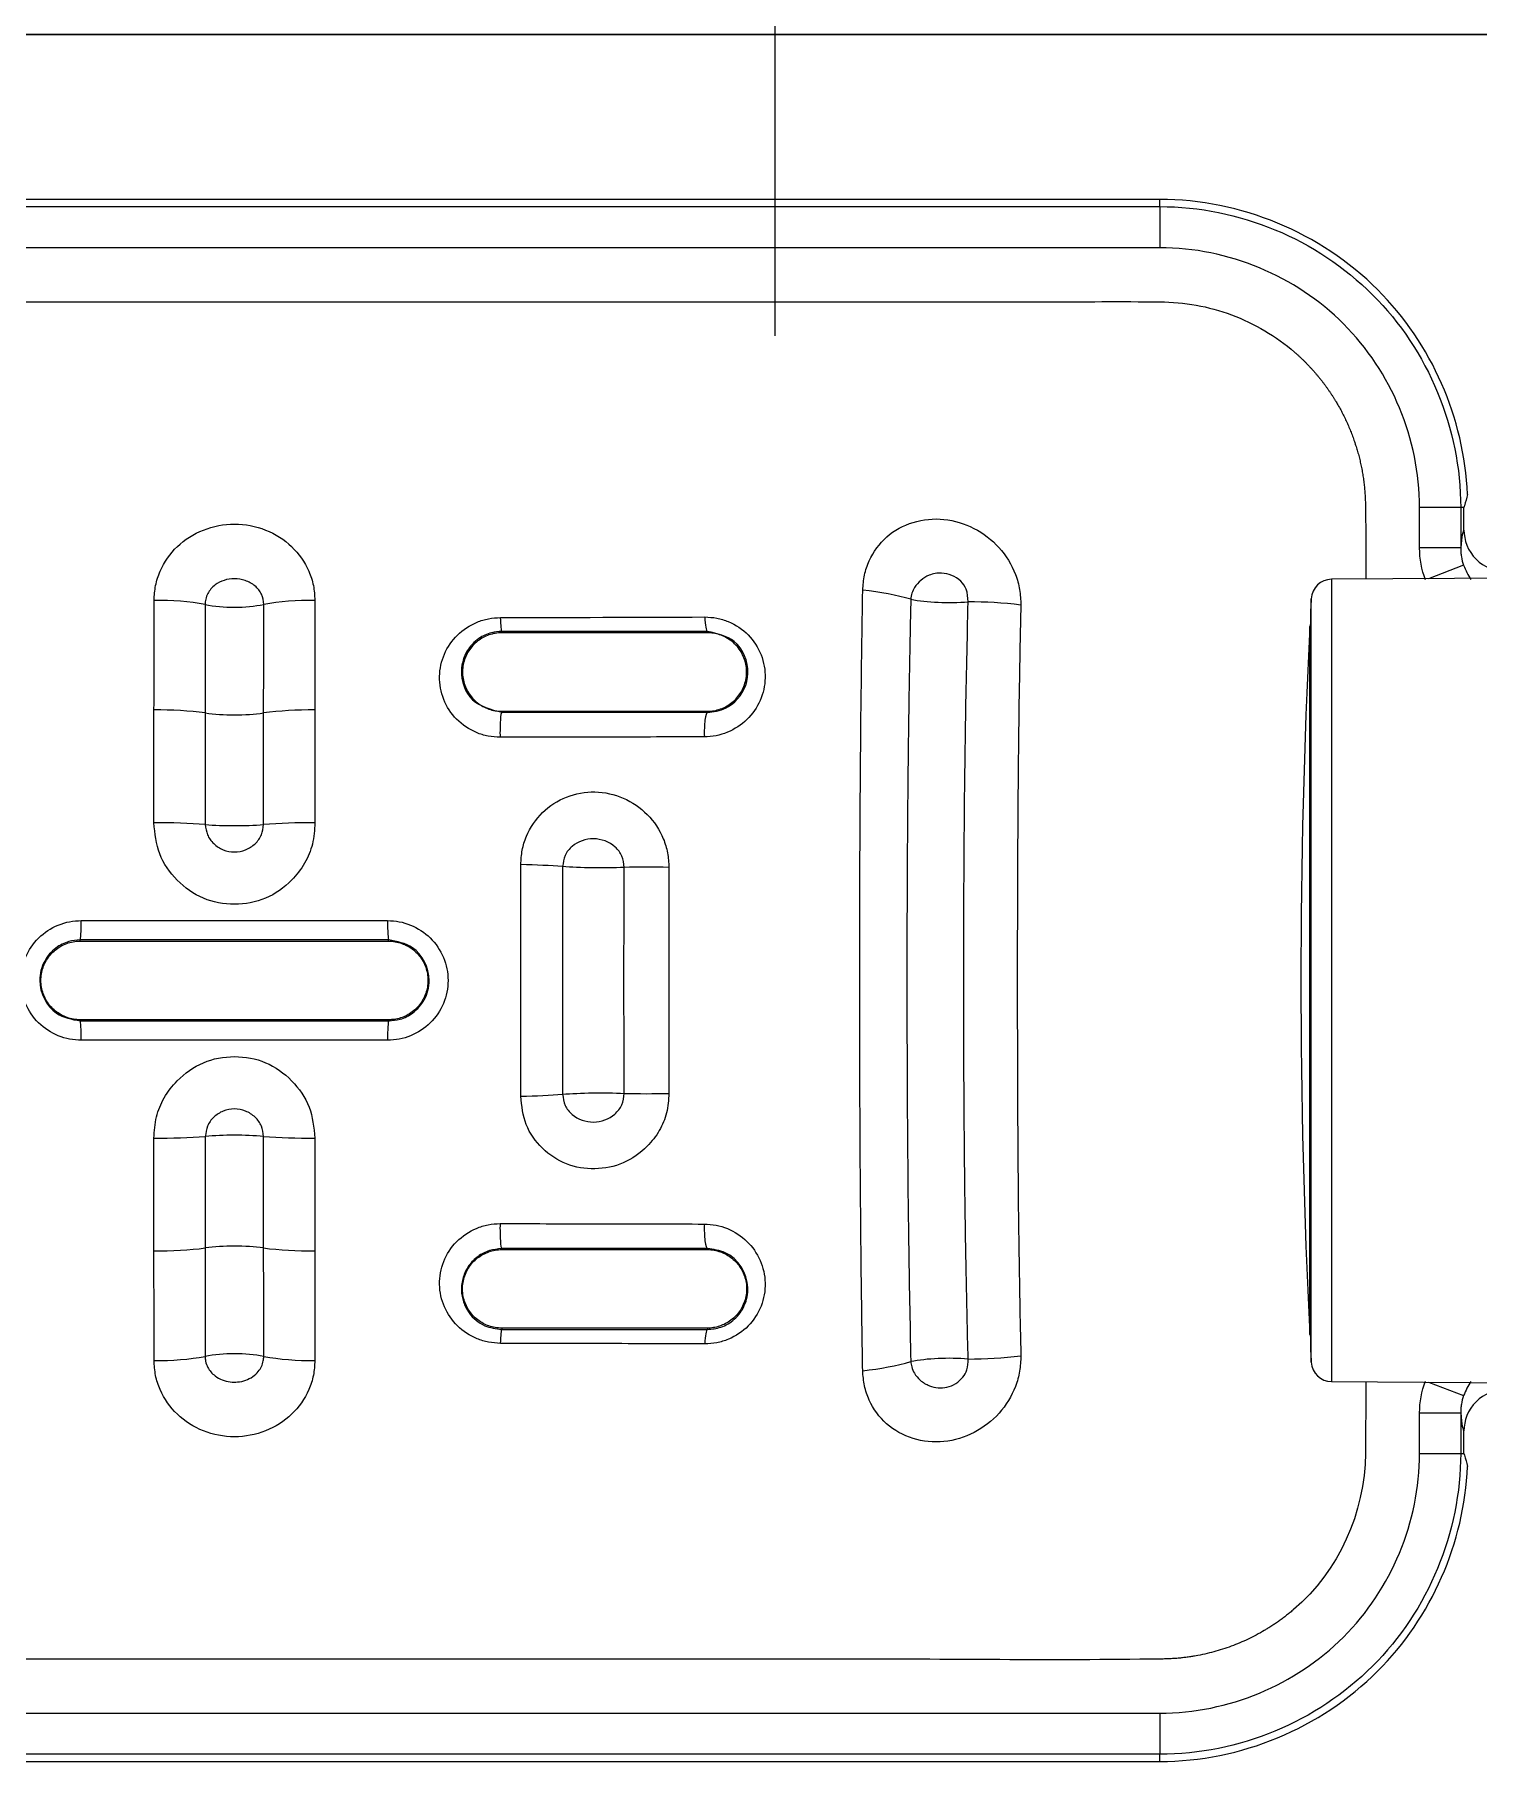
# Model space of a CAD drawing. Extents: x 0 to 3160, y 0 to 2315.
# Drawn here: x 989.2 to 1059.4, y 2011 to 2095 of the extents above; entities that cross this region are included whole.
import ezdxf

# ---------------------------------------------------------------- set-up
doc = ezdxf.new("R2010")
doc.units = 0
doc.header["$LTSCALE"] = 10
doc.header["$MEASUREMENT"] = 0
doc.linetypes.add('CENTER2', pattern=[28.575, 19.05, -3.175, 3.175, -3.175])
doc.layers.get('0').update_dxf_attribs({"linetype": 'CONTINUOUS'})
doc.layers.add('1', color=7, linetype='CONTINUOUS')
doc.layers.add('Cneter', color=1, linetype='CENTER2', lineweight=13)

msp = doc.modelspace()

# ---------------------------------------------------------------- linework, layer by layer
at = {"ltscale": 0.5}
msp.add_line((632.783, 2095.023), (2112.626, 2095.023), dxfattribs=at)
at = {"layer": '1', "color": 7, "linetype": 'Continuous', "lineweight": 18}
for p, q in [((1090.681, 2095.023), (736.785, 2095.023)), ((1090.681, 2095.023), (736.785, 2095.023)), ((1043.885, 2087.005), (953.885, 2087.005)), ((1043.885, 2086.656), (1043.885, 2087.005)), ((1043.885, 2087.005), (1043.885, 2087.005)), ((953.885, 2086.656), (1043.885, 2086.656)), ((1058.517, 2072.023), (1058.517, 2070.055)), ((1058.676, 2070.923), (1058.676, 2072.023)), ((1090.685, 2068.76), (1052.24, 2068.532)), ((1058.655, 2069.215), (1056.947, 2068.56)), ((1051.218, 2067.027), (1051.218, 2031.02)), ((1052.24, 2029.515), (1088.784, 2029.298)), ((1056.947, 2029.487), (1058.655, 2028.832)), ((1058.676, 2026.023), (1058.676, 2027.124)), ((1043.885, 2011.042), (1043.885, 2011.391)), ((953.885, 2011.042), (1043.885, 2011.042)), ((1043.885, 2011.042), (1043.885, 2011.042))]:
    msp.add_line(p, q, dxfattribs=at)
at = {"layer": '1', "color": 7, "linetype": 'Continuous', "lineweight": 13}
for p, q in [((1043.885, 2087.005), (953.885, 2087.005)), ((1043.885, 2086.656), (1043.885, 2084.656)), ((1043.885, 2084.656), (953.885, 2084.656)), ((1056.518, 2070.055), (1056.518, 2072.023)), ((1058.517, 2072.023), (1056.518, 2072.023)), ((1058.676, 2072.023), (1058.517, 2072.023)), ((1058.517, 2070.055), (1056.518, 2070.055)), ((1052.24, 2068.532), (1052.24, 2029.515)), ((1051.218, 2067.043), (1051.218, 2031.004)), ((1051.247, 2049.023), (1051.247, 2067.586)), ((1011.885, 2065.93), (1011.885, 2065.999)), ((1021.885, 2065.931), (1021.885, 2065.998)), ((1051.177, 2049.023), (1051.177, 2066.242)), ((1011.885, 2062.113), (1011.885, 2062.066)), ((1021.885, 2062.113), (1021.885, 2062.066)), ((991.385, 2050.936), (991.385, 2050.991)), ((1006.385, 2050.936), (1006.385, 2050.991)), ((1051.177, 2031.805), (1051.177, 2049.023)), ((1051.247, 2030.461), (1051.247, 2049.023)), ((991.385, 2047.111), (991.385, 2047.056)), ((1006.385, 2047.111), (1006.385, 2047.056)), ((1011.885, 2035.934), (1011.885, 2035.981)), ((1021.885, 2035.934), (1021.885, 2035.981)), ((1011.885, 2032.117), (1011.885, 2032.048)), ((1021.885, 2032.116), (1021.885, 2032.049)), ((1056.518, 2026.023), (1056.518, 2027.992)), ((1056.518, 2027.992), (1058.517, 2027.992)), ((1058.517, 2027.992), (1058.517, 2026.023)), ((1056.518, 2026.023), (1058.517, 2026.023)), ((1058.517, 2026.023), (1058.676, 2026.023)), ((953.885, 2013.391), (1043.885, 2013.391)), ((1043.885, 2013.391), (1043.885, 2011.391)), ((1043.885, 2011.391), (953.885, 2011.391)), ((953.885, 2011.042), (1043.885, 2011.042))]:
    msp.add_line(p, q, dxfattribs=at)
at = {"layer": '1', "color": 7, "linetype": 'Continuous', "lineweight": 18}
for centre, radius, start, end in [((1052.246, 2067.532), 1, 90.33953, 176.90517), ((1394.574, 2049.023), 343.828, 176.90517, 176.9959), ((1051.518, 2067.027), 0.3, 176.9959, 180), ((1394.574, 2049.023), 343.828, 177.12945, 182.87055), ((1051.477, 2066.227), 0.3, 149.67961, 177.12945), ((1051.477, 2031.82), 0.3, 182.87055, 210.32039), ((1051.518, 2031.02), 0.3, 180, 183.0041), ((1394.574, 2049.023), 343.828, 183.0041, 183.09483), ((1052.246, 2030.515), 1, 183.09483, 269.66047)]:
    msp.add_arc(centre, radius, start, end, dxfattribs=at)
at = {"layer": '1', "color": 7, "linetype": 'Continuous', "lineweight": 13}
for centre, major_axis, ratio, start_param, end_param in [((1058.677, 2049.023), (0, 21.9), 0.026186, 0.002391, 0.282496), ((1028.648, 2066.617), (4.989, -0.326), 0.289582, 0.912434, 1.430737), ((995.079, 2065.723), (5, 0.027), 0.357121, 1.072946, 1.589049), ((998.885, 2068.255), (3, 0), 0.359714, 4.216505, 5.208769), ((1002.695, 2065.724), (-5, 0.032), 0.356666, 4.694386, 5.211074), ((1033.652, 2068.126), (3, 0), 0.241816, 4.036674, 5.022081), ((1036.09, 2066.284), (-4.986, 0.376), 0.218318, 4.51953, 5.039404), ((1011.888, 2066.999), (0, -1), 0.076627, 5.044463, 6.248176), ((1021.89, 2066.998), (0, -1), 0.136531, 5.015287, 6.247949), ((995.1, 2060.903), (-5, -0.014), 0.25491, 4.218752, 4.73687), ((998.885, 2062.709), (3, 0), 0.256313, 4.219466, 5.205308), ((1002.671, 2060.903), (-5, 0.016), 0.254697, 4.688004, 5.206129), ((1011.888, 2061.067), (0, -1), 0.088565, 3.176637, 4.933363), ((1021.891, 2061.066), (0, -1), 0.156255, 3.176934, 4.911034), ((995.111, 2055.943), (-5, -0.008), 0.149252, 4.2208, 4.740476), ((998.885, 2057.002), (-3, 0), 0.150105, 1.079452, 2.062012), ((1002.659, 2055.943), (5, -0.008), 0.149256, 1.542718, 2.062255), ((1012.4, 2054.239), (-4, 0.024), 0.105242, 4.055693, 4.609917), ((1019.39, 2054.148), (-4, 0.042), 0.096205, 4.556916, 5.111347), ((991.383, 2051.991), (0, -1), 0.056539, 0.034963, 1.514236), ((1006.387, 2051.991), (0, -1), 0.056536, 4.768951, 6.248223), ((991.383, 2046.056), (0, -1), 0.056526, 1.62732, 3.10663), ((1006.387, 2046.056), (0, -1), 0.056525, 3.176555, 4.65586), ((1012.401, 2043.813), (-4, -0.025), 0.105277, 1.673249, 2.2274), ((1019.39, 2043.904), (-4, -0.041), 0.096191, 1.171927, 1.726283), ((995.112, 2042.104), (5, -0.007), 0.14934, 4.684294, 5.203809), ((998.885, 2041.045), (3, 0), 0.150105, 1.079728, 2.061998), ((1002.658, 2042.104), (-5, -0.007), 0.149347, 1.079511, 1.598888), ((1011.888, 2036.98), (0, -1), 0.088572, 4.491816, 6.248141), ((1021.891, 2036.981), (0, -1), 0.156278, 4.514126, 6.247844), ((995.098, 2037.144), (-5, 0.016), 0.254739, 1.546379, 2.064726), ((998.885, 2035.337), (3, 0), 0.256313, 1.077661, 2.063927), ((1002.672, 2037.144), (-5, -0.018), 0.254501, 1.076741, 1.595098), ((1011.888, 2031.048), (0, -1), 0.07663, 3.176602, 4.380357), ((1021.89, 2031.049), (0, -1), 0.136507, 3.176829, 4.409511), ((995.079, 2032.324), (-5, 0.027), 0.35712, 1.552497, 2.068622), ((998.885, 2029.792), (-3, 0), 0.359714, 4.215993, 5.208247), ((1002.695, 2032.323), (5, 0.032), 0.356652, 4.213677, 4.730389), ((1033.652, 2029.921), (-3, 0), 0.241816, 4.402716, 5.388143), ((1036.09, 2031.763), (4.986, 0.376), 0.218321, 4.385394, 4.905277), ((1028.648, 2031.43), (-4.989, -0.326), 0.289562, 1.71089, 2.229207), ((1058.677, 2049.023), (0, 21.9), 0.026186, 2.859096, 3.139202)]:
    msp.add_ellipse(centre, major_axis=major_axis, ratio=ratio, start_param=start_param, end_param=end_param, dxfattribs=at)
at = {"layer": '1', "color": 7, "linetype": 'Continuous', "lineweight": 18}
for points, degree, knots in [([(1058.852, 2072.661), (1058.689, 2076.375), (1057.106, 2079.99), (1051.701, 2085.394), (1047.821, 2087.005), (1043.885, 2087.005)], 3, [0, 0, 0, 0, 0.486123, 0.486123, 1, 1, 1, 1]), ([(953.885, 2082.023), (955.76, 2082.05), (957.635, 2082.023), (961.385, 2082.032), (963.26, 2082.027), (968.885, 2082.021), (972.635, 2082.025), (983.885, 2082.024), (991.385, 2082.023), (1006.385, 2082.023), (1013.885, 2082.024), (1025.135, 2082.025), (1028.885, 2082.022), (1034.51, 2082.026), (1036.385, 2082.031), (1040.135, 2082.023), (1042.01, 2082.05), (1043.885, 2082.022)], 3, [0, 0, 0, 0, 0.0625, 0.0625, 0.125, 0.125, 0.25, 0.25, 0.5, 0.5, 0.75, 0.75, 0.875, 0.875, 0.9375, 0.9375, 1, 1, 1, 1]), ([(1043.885, 2082.022), (1045.08, 2082.005), (1046.249, 2081.818), (1048.489, 2080.971), (1049.538, 2080.361), (1050.442, 2079.574)], 3, [0, 0, 0, 0, 0.5, 0.5, 1, 1, 1, 1]), ([(1050.442, 2079.574), (1051.252, 2078.871), (1051.897, 2078.003), (1052.534, 2077.147), (1053.423, 2075.197), (1053.653, 2074.154), (1053.885, 2073.098), (1053.885, 2072.024)], 2, [0, 0, 0, 0.25, 0.25, 0.5, 0.75, 0.75, 1, 1, 1]), ([(1058.852, 2072.661), (1058.805, 2072.476), (1058.755, 2072.292), (1058.693, 2072.08), (1058.684, 2072.052), (1058.676, 2072.023)], 3, [0, 0, 0, 0, 0.8677, 0.8677, 1, 1, 1, 1]), ([(1058.676, 2070.923), (1058.676, 2070.452), (1058.871, 2069.9), (1059.653, 2069.119), (1060.205, 2068.923), (1060.676, 2068.923)], 3, [0, 0, 0, 0, 0.5, 0.5, 1, 1, 1, 1]), ([(1021.885, 2065.998), (1021.885, 2065.998), (1021.885, 2065.998), (1020.484, 2065.999), (1019.081, 2065.999), (1016.712, 2065.999), (1015.748, 2065.999), (1013.818, 2065.999), (1012.852, 2065.999), (1011.885, 2065.999), (1011.885, 2065.999), (1011.885, 2065.999)], 3, [0, 0, 0, 0, 0.000006, 0.000006, 0.421773, 0.421773, 0.710888, 0.710888, 0.999994, 0.999994, 1, 1, 1, 1]), ([(1011.885, 2065.93), (1011.674, 2065.93), (1011.461, 2065.893), (1011.067, 2065.756), (1010.881, 2065.656), (1010.547, 2065.4), (1010.399, 2065.237), (1010.168, 2064.878), (1010.082, 2064.678), (1009.977, 2064.25), (1009.962, 2064.016), (1010.018, 2063.572), (1010.085, 2063.356), (1010.284, 2062.961), (1010.421, 2062.776), (1010.739, 2062.481), (1010.921, 2062.363), (1011.304, 2062.194), (1011.511, 2062.139), (1011.773, 2062.116), (1011.829, 2062.113), (1011.885, 2062.113)], 3, [0, 0, 0, 0, 0.104312, 0.104312, 0.208235, 0.208235, 0.317631, 0.317631, 0.427088, 0.427088, 0.543925, 0.543925, 0.655158, 0.655158, 0.766554, 0.766554, 0.870447, 0.870447, 0.972687, 0.972687, 1, 1, 1, 1]), ([(1021.885, 2065.931), (1020.925, 2065.931), (1019.964, 2065.931), (1018.04, 2065.931), (1017.077, 2065.931), (1014.706, 2065.93), (1013.296, 2065.93), (1011.885, 2065.93)], 3, [0, 0, 0, 0, 0.289008, 0.289008, 0.578017, 0.578017, 1, 1, 1, 1]), ([(1021.885, 2062.113), (1022.102, 2062.113), (1022.32, 2062.153), (1022.723, 2062.296), (1022.914, 2062.402), (1023.251, 2062.671), (1023.4, 2062.841), (1023.625, 2063.214), (1023.708, 2063.421), (1023.8, 2063.856), (1023.806, 2064.091), (1023.735, 2064.529), (1023.664, 2064.739), (1023.457, 2065.124), (1023.316, 2065.305), (1022.995, 2065.588), (1022.814, 2065.699), (1022.433, 2065.86), (1022.227, 2065.91), (1021.977, 2065.929), (1021.931, 2065.931), (1021.885, 2065.931)], 3, [0, 0, 0, 0, 0.108208, 0.108208, 0.216091, 0.216091, 0.328404, 0.328404, 0.439406, 0.439406, 0.555379, 0.555379, 0.663755, 0.663755, 0.773891, 0.773891, 0.875577, 0.875577, 0.977482, 0.977482, 1, 1, 1, 1]), ([(1011.885, 2062.113), (1012.884, 2062.113), (1013.883, 2062.113), (1015.877, 2062.113), (1016.874, 2062.113), (1019.21, 2062.113), (1020.549, 2062.113), (1021.885, 2062.113)], 3, [0, 0, 0, 0, 0.298693, 0.298693, 0.597387, 0.597387, 1, 1, 1, 1]), ([(1011.885, 2062.066), (1011.885, 2062.066), (1011.885, 2062.066), (1013.233, 2062.066), (1014.579, 2062.066), (1016.919, 2062.066), (1017.915, 2062.066), (1019.902, 2062.066), (1020.894, 2062.066), (1021.885, 2062.066), (1021.885, 2062.066), (1021.885, 2062.066)], 3, [0, 0, 0, 0, 0.000006, 0.000006, 0.402821, 0.402821, 0.70141, 0.70141, 0.999994, 0.999994, 1, 1, 1, 1]), ([(997.47, 2056.605), (997.491, 2056.436), (997.536, 2056.089), (997.861, 2055.647), (998.328, 2055.345), (998.885, 2055.239), (999.442, 2055.345), (999.909, 2055.646), (1000.235, 2056.089), (1000.279, 2056.436), (1000.3, 2056.605)], 3, [0, 0, 0, 0, 0.118857, 0.242959, 0.370576, 0.499953, 0.629337, 0.756973, 0.881105, 1, 1, 1, 1]), ([(991.385, 2047.111), (991.17, 2047.111), (990.952, 2047.15), (990.546, 2047.295), (990.352, 2047.402), (990.014, 2047.672), (989.867, 2047.842), (989.646, 2048.207), (989.566, 2048.406), (989.471, 2048.824), (989.461, 2049.05), (989.517, 2049.475), (989.579, 2049.68), (989.767, 2050.062), (989.897, 2050.244), (990.206, 2050.544), (990.386, 2050.668), (990.773, 2050.847), (990.985, 2050.905), (991.26, 2050.933), (991.323, 2050.936), (991.385, 2050.936)], 3, [0, 0, 0, 0, 0.10827, 0.10827, 0.216354, 0.216354, 0.325941, 0.325941, 0.430525, 0.430525, 0.540895, 0.540895, 0.645698, 0.645698, 0.754605, 0.754605, 0.861684, 0.861684, 0.968812, 0.968812, 1, 1, 1, 1]), ([(1006.385, 2050.991), (1006.385, 2050.991), (1006.385, 2050.991), (1005.004, 2050.991), (1003.621, 2050.991), (1000.855, 2050.991), (999.472, 2050.991), (995.854, 2050.991), (993.618, 2050.991), (991.385, 2050.991), (991.385, 2050.991), (991.385, 2050.991)], 3, [0, 0, 0, 0, 0.000004, 0.000004, 0.276619, 0.276619, 0.552968, 0.552968, 0.999996, 0.999996, 1, 1, 1, 1]), ([(991.385, 2050.936), (993.618, 2050.936), (995.854, 2050.936), (999.472, 2050.936), (1000.855, 2050.936), (1003.621, 2050.936), (1005.003, 2050.936), (1006.385, 2050.936)], 3, [0, 0, 0, 0, 0.447038, 0.447038, 0.723386, 0.723386, 1, 1, 1, 1]), ([(1006.385, 2050.936), (1006.601, 2050.936), (1006.819, 2050.897), (1007.225, 2050.752), (1007.418, 2050.645), (1007.757, 2050.375), (1007.904, 2050.205), (1008.125, 2049.839), (1008.205, 2049.641), (1008.299, 2049.223), (1008.31, 2048.997), (1008.254, 2048.572), (1008.191, 2048.367), (1008.004, 2047.985), (1007.873, 2047.803), (1007.565, 2047.503), (1007.384, 2047.379), (1006.997, 2047.2), (1006.786, 2047.142), (1006.511, 2047.114), (1006.448, 2047.111), (1006.385, 2047.111)], 3, [0, 0, 0, 0, 0.108271, 0.108271, 0.216357, 0.216357, 0.325944, 0.325944, 0.430529, 0.430529, 0.5409, 0.5409, 0.645703, 0.645703, 0.754608, 0.754608, 0.861685, 0.861685, 0.968812, 0.968812, 1, 1, 1, 1]), ([(1006.385, 2047.111), (1004.153, 2047.111), (1001.917, 2047.111), (998.298, 2047.111), (996.916, 2047.111), (994.15, 2047.111), (992.767, 2047.111), (991.385, 2047.111)], 3, [0, 0, 0, 0, 0.447017, 0.447017, 0.723375, 0.723375, 1, 1, 1, 1]), ([(991.385, 2047.056), (991.385, 2047.056), (991.385, 2047.056), (992.767, 2047.056), (994.15, 2047.056), (996.916, 2047.056), (998.299, 2047.056), (1001.917, 2047.056), (1004.153, 2047.056), (1006.385, 2047.056), (1006.385, 2047.056), (1006.385, 2047.056)], 3, [0, 0, 0, 0, 0.000004, 0.000004, 0.276631, 0.276631, 0.55299, 0.55299, 0.999996, 0.999996, 1, 1, 1, 1]), ([(1000.3, 2041.442), (1000.278, 2041.611), (1000.234, 2041.958), (999.909, 2042.401), (999.442, 2042.702), (998.885, 2042.808), (998.328, 2042.701), (997.861, 2042.4), (997.536, 2041.958), (997.492, 2041.611), (997.47, 2041.442)], 3, [0, 0, 0, 0, 0.118892, 0.243024, 0.370661, 0.500047, 0.629426, 0.757044, 0.881145, 1, 1, 1, 1]), ([(1011.885, 2032.117), (1011.674, 2032.117), (1011.461, 2032.154), (1011.067, 2032.291), (1010.881, 2032.391), (1010.546, 2032.647), (1010.397, 2032.811), (1010.167, 2033.17), (1010.081, 2033.37), (1009.977, 2033.797), (1009.962, 2034.032), (1010.019, 2034.476), (1010.085, 2034.691), (1010.284, 2035.086), (1010.422, 2035.273), (1010.741, 2035.566), (1010.922, 2035.683), (1011.304, 2035.853), (1011.511, 2035.907), (1011.774, 2035.931), (1011.83, 2035.934), (1011.885, 2035.934)], 3, [0, 0, 0, 0, 0.104332, 0.104332, 0.208244, 0.208244, 0.318089, 0.318089, 0.427182, 0.427182, 0.544313, 0.544313, 0.655129, 0.655129, 0.767102, 0.767102, 0.870307, 0.870307, 0.97298, 0.97298, 1, 1, 1, 1]), ([(1011.885, 2035.934), (1012.884, 2035.934), (1013.883, 2035.934), (1015.878, 2035.934), (1016.874, 2035.934), (1019.21, 2035.934), (1020.549, 2035.934), (1021.885, 2035.934)], 3, [0, 0, 0, 0, 0.298707, 0.298707, 0.597414, 0.597414, 1, 1, 1, 1]), ([(1021.885, 2035.934), (1022.102, 2035.934), (1022.32, 2035.894), (1022.722, 2035.751), (1022.913, 2035.645), (1023.252, 2035.376), (1023.401, 2035.205), (1023.626, 2034.831), (1023.708, 2034.625), (1023.8, 2034.191), (1023.806, 2033.956), (1023.735, 2033.518), (1023.664, 2033.308), (1023.457, 2032.923), (1023.316, 2032.742), (1022.994, 2032.459), (1022.814, 2032.348), (1022.433, 2032.187), (1022.227, 2032.137), (1021.976, 2032.118), (1021.93, 2032.116), (1021.885, 2032.116)], 3, [0, 0, 0, 0, 0.108142, 0.108142, 0.215929, 0.215929, 0.328748, 0.328748, 0.439496, 0.439496, 0.555321, 0.555321, 0.663709, 0.663709, 0.773977, 0.773977, 0.875526, 0.875526, 0.977642, 0.977642, 1, 1, 1, 1]), ([(1021.885, 2032.116), (1020.925, 2032.116), (1019.964, 2032.116), (1018.04, 2032.116), (1017.077, 2032.116), (1014.706, 2032.116), (1013.296, 2032.117), (1011.885, 2032.117)], 3, [0, 0, 0, 0, 0.288986, 0.288986, 0.577974, 0.577974, 1, 1, 1, 1]), ([(1011.885, 2032.048), (1011.885, 2032.048), (1011.885, 2032.048), (1013.295, 2032.048), (1014.704, 2032.048), (1017.075, 2032.048), (1018.039, 2032.048), (1019.964, 2032.048), (1020.925, 2032.049), (1021.885, 2032.049), (1021.885, 2032.049), (1021.885, 2032.049)], 3, [0, 0, 0, 0, 0.000006, 0.000006, 0.421817, 0.421817, 0.710909, 0.710909, 0.999994, 0.999994, 1, 1, 1, 1]), ([(1060.676, 2029.123), (1060.205, 2029.123), (1059.653, 2028.928), (1058.871, 2028.147), (1058.676, 2027.595), (1058.676, 2027.124)], 3, [0, 0, 0, 0, 0.5, 0.5, 1, 1, 1, 1]), ([(1058.676, 2026.023), (1058.684, 2025.995), (1058.693, 2025.967), (1058.755, 2025.755), (1058.805, 2025.571), (1058.852, 2025.386)], 3, [0, 0, 0, 0, 0.132289, 0.132289, 1, 1, 1, 1]), ([(1043.885, 2011.042), (1047.821, 2011.042), (1051.701, 2012.653), (1057.106, 2018.058), (1058.689, 2021.672), (1058.852, 2025.386)], 3, [0, 0, 0, 0, 0.513877, 0.513877, 1, 1, 1, 1]), ([(1043.885, 2016.023), (1038.698, 2015.944), (1033.509, 2016.024), (1023.133, 2016.024), (1017.945, 2016.023), (1010.163, 2016.023), (1007.569, 2016.023), (1002.382, 2016.023), (999.788, 2016.024), (986.819, 2016.023), (976.443, 2016.028), (962.007, 2016.023), (957.946, 2015.963), (953.885, 2016.019)], 3, [0, 0, 0, 0, 0.172944, 0.172944, 0.345868, 0.345868, 0.432329, 0.432329, 0.518791, 0.518791, 0.864639, 0.864639, 1, 1, 1, 1])]:
    msp.add_open_spline(points, degree=degree, knots=knots, dxfattribs=at)
at = {"layer": '1', "color": 7, "linetype": 'Continuous', "lineweight": 13}
for points, knots in [([(1043.885, 2086.656), (1047.73, 2086.656), (1051.519, 2085.083), (1056.945, 2079.657), (1058.517, 2075.868), (1058.517, 2072.023)], [0, 0, 0, 0, 0.5, 0.5, 1, 1, 1, 1]), ([(1056.518, 2072.023), (1056.518, 2075.36), (1055.147, 2078.626), (1050.494, 2083.281), (1047.22, 2084.656), (1043.885, 2084.656)], [0, 0, 0, 0, 0.5, 0.5, 1, 1, 1, 1]), ([(994.978, 2067.508), (994.992, 2067.75), (995.022, 2068.236), (995.329, 2069.16), (996.032, 2070.192), (997.338, 2071.012), (998.888, 2071.319), (1000.44, 2071.013), (1001.743, 2070.189), (1002.45, 2069.159), (1002.754, 2068.234), (1002.783, 2067.749), (1002.797, 2067.507)], [0, 0, 0, 0, 0.062682, 0.125937, 0.250633, 0.375391, 0.500034, 0.62436, 0.749401, 0.874296, 0.937212, 1, 1, 1, 1]), ([(1029.438, 2068.002), (1029.457, 2068.249), (1029.494, 2068.743), (1029.812, 2069.664), (1030.528, 2070.674), (1031.859, 2071.392), (1033.395, 2071.551), (1034.891, 2071.086), (1036.139, 2070.137), (1036.815, 2069.017), (1037.1, 2068.035), (1037.118, 2067.531), (1037.126, 2067.28)], [0, 0, 0, 0, 0.063019, 0.126344, 0.250429, 0.37482, 0.499278, 0.623391, 0.748929, 0.874433, 0.937649, 1, 1, 1, 1]), ([(1058.517, 2070.055), (1058.517, 2070.041), (1058.517, 2070.006), (1058.519, 2069.935), (1058.526, 2069.806), (1058.555, 2069.557), (1058.615, 2069.352), (1058.655, 2069.215)], [0, 0, 0, 0, 0.046796, 0.123932, 0.249054, 0.499786, 1, 1, 1, 1]), ([(1000.314, 2067.306), (1000.292, 2067.476), (1000.248, 2067.816), (999.903, 2068.24), (999.425, 2068.494), (998.891, 2068.586), (998.378, 2068.505), (997.906, 2068.265), (997.61, 2067.922), (997.475, 2067.578), (997.463, 2067.394), (997.458, 2067.305)], [0, 0, 0, 0, 0.125123, 0.249846, 0.379643, 0.499331, 0.616545, 0.731362, 0.864436, 0.934662, 1, 1, 1, 1]), ([(1034.566, 2067.435), (1034.555, 2067.648), (1034.535, 2068.015), (1034.117, 2068.613), (1033.395, 2068.902), (1032.533, 2068.747), (1032.04, 2068.318), (1031.816, 2067.862), (1031.789, 2067.661), (1031.776, 2067.56)], [0, 0, 0, 0, 0.146177, 0.253377, 0.487479, 0.629877, 0.854478, 0.926955, 1, 1, 1, 1]), ([(1029.438, 2030.045), (1029.42, 2031.15), (1029.384, 2033.42), (1029.345, 2036.981), (1029.315, 2040.773), (1029.297, 2044.805), (1029.29, 2049.901), (1029.303, 2055.783), (1029.349, 2062.151), (1029.409, 2066.108), (1029.438, 2068.002)], [0, 0, 0, 0, 0.089463, 0.18374, 0.283361, 0.38857, 0.499304, 0.680707, 0.84724, 1, 1, 1, 1]), ([(1031.776, 2067.56), (1031.751, 2066.408), (1031.701, 2064.073), (1031.65, 2060.472), (1031.613, 2056.748), (1031.591, 2052.907), (1031.583, 2048.136), (1031.601, 2042.571), (1031.657, 2036.374), (1031.737, 2032.42), (1031.775, 2030.487)], [0, 0, 0, 0, 0.095071, 0.192708, 0.292904, 0.395645, 0.50092, 0.674552, 0.840929, 1, 1, 1, 1]), ([(1034.566, 2030.612), (1034.533, 2031.988), (1034.464, 2034.828), (1034.4, 2039.28), (1034.36, 2044.029), (1034.346, 2049.533), (1034.367, 2055.516), (1034.433, 2061.689), (1034.523, 2065.573), (1034.566, 2067.435)], [0, 0, 0, 0, 0.113882, 0.234968, 0.363275, 0.498819, 0.679111, 0.846159, 1, 1, 1, 1]), ([(1037.126, 2067.28), (1037.099, 2065.984), (1037.042, 2063.261), (1036.992, 2058.921), (1036.961, 2054.124), (1036.951, 2048.469), (1036.965, 2042.386), (1037.015, 2036.292), (1037.091, 2032.531), (1037.126, 2030.767)], [0, 0, 0, 0, 0.107844, 0.226426, 0.357323, 0.500435, 0.687481, 0.853374, 1, 1, 1, 1]), ([(1011.802, 2060.848), (1011.606, 2060.859), (1011.214, 2060.881), (1010.464, 2061.12), (1009.629, 2061.672), (1008.997, 2062.671), (1008.786, 2063.808), (1009.034, 2064.923), (1009.677, 2065.871), (1010.494, 2066.403), (1011.234, 2066.638), (1011.623, 2066.661), (1011.816, 2066.673)], [0, 0, 0, 0, 0.062655, 0.125763, 0.250203, 0.374999, 0.499862, 0.624265, 0.749562, 0.875033, 0.938036, 1, 1, 1, 1]), ([(1011.885, 2065.999), (1011.717, 2065.985), (1011.316, 2065.952), (1010.693, 2065.652), (1010.113, 2065.026), (1009.786, 2063.969), (1010.272, 2062.482), (1011.355, 2062.203), (1011.885, 2062.066)], [0, 0, 0, 0, 0.0803, 0.191127, 0.332758, 0.505164, 0.757665, 1, 1, 1, 1]), ([(1021.76, 2066.699), (1021.954, 2066.689), (1022.344, 2066.668), (1023.093, 2066.432), (1023.93, 2065.883), (1024.563, 2064.881), (1024.771, 2063.734), (1024.512, 2062.61), (1023.86, 2061.66), (1023.046, 2061.134), (1022.313, 2060.903), (1021.928, 2060.88), (1021.737, 2060.869)], [0, 0, 0, 0, 0.062767, 0.125835, 0.250172, 0.374975, 0.499765, 0.624123, 0.749446, 0.874863, 0.937884, 1, 1, 1, 1]), ([(1021.885, 2062.066), (1022.034, 2062.076), (1022.525, 2062.11), (1023.441, 2062.61), (1024.097, 2063.942), (1023.436, 2065.654), (1022.363, 2065.892), (1021.885, 2065.998)], [0, 0, 0, 0, 0.073278, 0.241848, 0.503588, 0.778582, 1, 1, 1, 1]), ([(1021.737, 2060.869), (1020.187, 2060.865), (1016.886, 2060.856), (1013.564, 2060.851), (1011.802, 2060.848)], [0, 0, 0, 0, 0.469593, 1, 1, 1, 1]), ([(1012.812, 2054.655), (1012.826, 2054.892), (1012.853, 2055.365), (1013.137, 2056.265), (1013.801, 2057.258), (1015.005, 2058.03), (1016.417, 2058.283), (1017.828, 2057.973), (1019.028, 2057.156), (1019.692, 2056.142), (1019.976, 2055.232), (1020.001, 2054.758), (1020.013, 2054.521)], [0, 0, 0, 0, 0.062854, 0.125606, 0.250433, 0.375452, 0.500069, 0.624516, 0.749488, 0.874472, 0.937278, 1, 1, 1, 1]), ([(1002.8, 2056.689), (1002.778, 2056.342), (1002.734, 2055.66), (1002.329, 2054.695), (1001.595, 2053.743), (1000.443, 2052.916), (998.885, 2052.635), (997.323, 2052.916), (996.045, 2053.838), (995.123, 2055.141), (995.021, 2056.172), (994.969, 2056.689)], [0, 0, 0, 0, 0.084811, 0.166478, 0.250818, 0.375923, 0.500583, 0.62484, 0.750037, 0.874704, 1, 1, 1, 1]), ([(1017.84, 2054.519), (1017.819, 2054.708), (1017.777, 2055.083), (1017.298, 2055.697), (1016.346, 2056.05), (1015.405, 2055.717), (1014.92, 2055.125), (1014.87, 2054.747), (1014.844, 2054.558)], [0, 0, 0, 0, 0.125371, 0.248285, 0.499689, 0.747935, 0.87345, 1, 1, 1, 1]), ([(1012.813, 2043.396), (1012.811, 2044.623), (1012.808, 2047.098), (1012.808, 2050.864), (1012.811, 2053.384), (1012.812, 2054.655)], [0, 0, 0, 0, 0.327314, 0.660751, 1, 1, 1, 1]), ([(1014.844, 2054.558), (1014.843, 2053.633), (1014.839, 2051.786), (1014.837, 2049.009), (1014.839, 2046.243), (1014.843, 2044.41), (1014.845, 2043.494)], [0, 0, 0, 0, 0.251342, 0.501797, 0.751354, 1, 1, 1, 1]), ([(1017.84, 2043.533), (1017.836, 2044.756), (1017.828, 2047.198), (1017.828, 2050.87), (1017.836, 2053.304), (1017.84, 2054.519)], [0, 0, 0, 0, 0.334418, 0.667742, 1, 1, 1, 1]), ([(1020.013, 2054.521), (1020.01, 2053.313), (1020.002, 2050.885), (1020.002, 2047.211), (1020.009, 2044.761), (1020.013, 2043.53)], [0, 0, 0, 0, 0.330264, 0.663622, 1, 1, 1, 1]), ([(991.44, 2046.113), (991.249, 2046.123), (990.867, 2046.144), (990.132, 2046.372), (989.31, 2046.902), (988.656, 2047.876), (988.418, 2049.023), (988.655, 2050.17), (989.308, 2051.143), (990.129, 2051.674), (990.864, 2051.903), (991.248, 2051.924), (991.44, 2051.934)], [0, 0, 0, 0, 0.062548, 0.125346, 0.250273, 0.375321, 0.499882, 0.624416, 0.749428, 0.874256, 0.937157, 1, 1, 1, 1]), ([(1006.331, 2051.934), (1006.522, 2051.924), (1006.904, 2051.903), (1007.638, 2051.675), (1008.46, 2051.145), (1009.114, 2050.171), (1009.353, 2049.024), (1009.116, 2047.877), (1008.462, 2046.904), (1007.641, 2046.373), (1006.906, 2046.144), (1006.523, 2046.123), (1006.331, 2046.113)], [0, 0, 0, 0, 0.062548, 0.125346, 0.250273, 0.375321, 0.499882, 0.624414, 0.749428, 0.874258, 0.937157, 1, 1, 1, 1]), ([(991.385, 2050.991), (991.198, 2050.975), (990.778, 2050.94), (990.138, 2050.61), (989.577, 2049.959), (989.251, 2048.764), (989.956, 2047.319), (990.973, 2047.132), (991.385, 2047.056)], [0, 0, 0, 0, 0.092605, 0.20734, 0.34557, 0.505468, 0.799114, 1, 1, 1, 1]), ([(1006.385, 2047.056), (1006.574, 2047.072), (1006.995, 2047.108), (1007.636, 2047.439), (1008.195, 2048.091), (1008.519, 2049.285), (1007.814, 2050.729), (1006.797, 2050.915), (1006.385, 2050.991)], [0, 0, 0, 0, 0.093135, 0.208047, 0.346104, 0.505482, 0.799368, 1, 1, 1, 1]), ([(994.97, 2041.358), (994.993, 2041.705), (995.036, 2042.387), (995.441, 2043.351), (996.175, 2044.304), (997.327, 2045.13), (998.885, 2045.412), (1000.447, 2045.13), (1001.724, 2044.208), (1002.645, 2042.905), (1002.748, 2041.874), (1002.799, 2041.358)], [0, 0, 0, 0, 0.084808, 0.166474, 0.250819, 0.37594, 0.500582, 0.624827, 0.750033, 0.874702, 1, 1, 1, 1]), ([(1020.013, 2043.53), (1019.993, 2043.211), (1019.954, 2042.583), (1019.576, 2041.693), (1018.894, 2040.818), (1017.835, 2040.059), (1016.416, 2039.781), (1014.992, 2040.001), (1013.816, 2040.804), (1012.959, 2041.973), (1012.862, 2042.921), (1012.813, 2043.396)], [0, 0, 0, 0, 0.084422, 0.165977, 0.25081, 0.3757, 0.50068, 0.625315, 0.750113, 0.874841, 1, 1, 1, 1]), ([(1014.845, 2043.494), (1014.87, 2043.305), (1014.92, 2042.927), (1015.405, 2042.335), (1016.341, 2042.004), (1017.289, 2042.35), (1017.774, 2042.961), (1017.818, 2043.342), (1017.84, 2043.533)], [0, 0, 0, 0, 0.126508, 0.252074, 0.500019, 0.748034, 0.872967, 1, 1, 1, 1]), ([(1011.816, 2031.374), (1011.623, 2031.386), (1011.233, 2031.409), (1010.494, 2031.645), (1009.678, 2032.175), (1009.035, 2033.123), (1008.787, 2034.238), (1008.993, 2035.377), (1009.629, 2036.374), (1010.463, 2036.926), (1011.214, 2037.166), (1011.606, 2037.188), (1011.802, 2037.199)], [0, 0, 0, 0, 0.061929, 0.125157, 0.250312, 0.375073, 0.500102, 0.625077, 0.749513, 0.874176, 0.937324, 1, 1, 1, 1]), ([(1011.802, 2037.199), (1013.516, 2037.196), (1016.838, 2037.19), (1020.139, 2037.182), (1021.737, 2037.178)], [0, 0, 0, 0, 0.515955, 1, 1, 1, 1]), ([(1021.737, 2037.178), (1021.928, 2037.167), (1022.313, 2037.144), (1023.045, 2036.913), (1023.857, 2036.388), (1024.513, 2035.44), (1024.77, 2034.314), (1024.566, 2033.165), (1023.929, 2032.165), (1023.095, 2031.615), (1022.345, 2031.379), (1021.955, 2031.358), (1021.76, 2031.347)], [0, 0, 0, 0, 0.062089, 0.125073, 0.250341, 0.375235, 0.500115, 0.625231, 0.749578, 0.873993, 0.937099, 1, 1, 1, 1]), ([(1011.885, 2035.981), (1011.682, 2035.961), (1011.271, 2035.921), (1010.704, 2035.623), (1010.253, 2035.166), (1009.974, 2034.584), (1009.891, 2033.968), (1010.002, 2033.373), (1010.325, 2032.738), (1010.963, 2032.176), (1011.599, 2032.087), (1011.885, 2032.048)], [0, 0, 0, 0, 0.094819, 0.191434, 0.290714, 0.39375, 0.500692, 0.59849, 0.700778, 0.86527, 1, 1, 1, 1]), ([(1021.885, 2035.981), (1021.885, 2035.981), (1021.885, 2035.981), (1020.549, 2035.981), (1019.209, 2035.981), (1016.873, 2035.981), (1015.877, 2035.981), (1013.883, 2035.981), (1012.884, 2035.981), (1011.885, 2035.981), (1011.885, 2035.981), (1011.885, 2035.981)], [0, 0, 0, 0, 0.000006, 0.000006, 0.402796, 0.402796, 0.701398, 0.701398, 0.999994, 0.999994, 1, 1, 1, 1]), ([(1021.885, 2032.049), (1022.109, 2032.072), (1022.582, 2032.12), (1023.257, 2032.527), (1023.751, 2033.22), (1024.012, 2034.481), (1023.188, 2035.806), (1022.184, 2035.941), (1021.885, 2035.981)], [0, 0, 0, 0, 0.106731, 0.225513, 0.35834, 0.506331, 0.852915, 1, 1, 1, 1]), ([(997.458, 2030.742), (997.463, 2030.663), (997.474, 2030.478), (997.602, 2030.131), (997.97, 2029.708), (998.532, 2029.486), (999.057, 2029.484), (999.559, 2029.591), (1000.063, 2029.933), (1000.285, 2030.409), (1000.308, 2030.668), (1000.314, 2030.741)], [0, 0, 0, 0, 0.05795, 0.136921, 0.269035, 0.4542, 0.535255, 0.629289, 0.806376, 0.945291, 1, 1, 1, 1]), ([(1021.76, 2031.347), (1020.107, 2031.353), (1016.8, 2031.363), (1013.477, 2031.371), (1011.816, 2031.374)], [0, 0, 0, 0, 0.500007, 1, 1, 1, 1]), ([(1037.126, 2030.767), (1037.118, 2030.517), (1037.1, 2030.013), (1036.816, 2029.032), (1036.142, 2027.915), (1034.897, 2026.961), (1033.396, 2026.496), (1031.853, 2026.652), (1030.525, 2027.378), (1029.809, 2028.385), (1029.493, 2029.305), (1029.456, 2029.798), (1029.438, 2030.045)], [0, 0, 0, 0, 0.062215, 0.12545, 0.250594, 0.37568, 0.500703, 0.625814, 0.750025, 0.873947, 0.936988, 1, 1, 1, 1]), ([(1002.797, 2030.54), (1002.783, 2030.299), (1002.754, 2029.813), (1002.447, 2028.889), (1001.744, 2027.856), (1000.438, 2027.036), (998.889, 2026.728), (997.336, 2027.033), (996.033, 2027.857), (995.326, 2028.887), (995.021, 2029.812), (994.992, 2030.297), (994.978, 2030.539)], [0, 0, 0, 0, 0.062677, 0.12592, 0.250622, 0.375409, 0.500042, 0.62436, 0.749403, 0.874287, 0.937198, 1, 1, 1, 1]), ([(1031.775, 2030.487), (1031.787, 2030.399), (1031.814, 2030.2), (1031.955, 2029.88), (1032.236, 2029.545), (1032.762, 2029.235), (1033.567, 2029.148), (1034.24, 2029.565), (1034.547, 2030.117), (1034.559, 2030.431), (1034.566, 2030.612)], [0, 0, 0, 0, 0.063656, 0.144235, 0.251023, 0.37727, 0.573639, 0.782762, 0.875393, 1, 1, 1, 1]), ([(1058.655, 2028.832), (1058.615, 2028.695), (1058.555, 2028.49), (1058.526, 2028.241), (1058.519, 2028.112), (1058.517, 2028.041), (1058.517, 2028.006), (1058.517, 2027.992)], [0, 0, 0, 0, 0.500214, 0.750946, 0.876068, 0.953704, 1, 1, 1, 1]), ([(1043.885, 2013.391), (1047.222, 2013.391), (1050.487, 2014.762), (1055.143, 2019.415), (1056.518, 2022.689), (1056.518, 2026.023)], [0, 0, 0, 0, 0.5, 0.5, 1, 1, 1, 1]), ([(1058.517, 2026.023), (1058.517, 2022.179), (1056.944, 2018.39), (1051.519, 2012.964), (1047.729, 2011.391), (1043.885, 2011.391)], [0, 0, 0, 0, 0.5, 0.5, 1, 1, 1, 1])]:
    msp.add_open_spline(points, degree=3, knots=knots, dxfattribs=at)
at = {"layer": '1', "color": 7, "linetype": 'Continuous', "lineweight": 18}
for points, degree in [([(1053.888, 2072.024), (1053.902, 2070.863), (1053.907, 2069.702), (1053.907, 2068.542)], 3), ([(1058.655, 2069.215), (1058.763, 2068.974), (1058.872, 2068.732), (1059.016, 2068.521)], 3), ([(1053.901, 2029.505), (1053.9, 2028.345), (1053.896, 2027.184), (1053.884, 2026.023)], 3), ([(1053.884, 2026.023), (1053.856, 2023.131), (1052.595, 2020.318), (1050.394, 2018.432)], 3), ([(1050.394, 2018.432), (1049.035, 2017.267), (1045.677, 2016.023), (1043.885, 2016.023)], 2)]:
    msp.add_open_spline(points, degree=degree, dxfattribs=at)
at = {"layer": '1', "color": 7, "linetype": 'Continuous', "lineweight": 13}
for points in [[(1056.804, 2068.506), (1056.613, 2069.004), (1056.518, 2069.521), (1056.518, 2070.055)], [(994.974, 2062.177), (994.975, 2063.959), (994.977, 2065.719), (994.978, 2067.508)], [(997.458, 2067.305), (997.46, 2065.58), (997.463, 2063.819), (997.466, 2062.032)], [(1000.305, 2062.032), (1000.308, 2063.819), (1000.311, 2065.58), (1000.314, 2067.306)], [(1002.797, 2067.507), (1002.797, 2065.718), (1002.797, 2063.957), (1002.797, 2062.176)], [(1011.816, 2066.673), (1015.156, 2066.673), (1018.462, 2066.689), (1021.76, 2066.699)], [(994.969, 2056.689), (994.971, 2058.54), (994.972, 2060.366), (994.974, 2062.177)], [(997.466, 2062.032), (997.467, 2060.245), (997.468, 2058.433), (997.47, 2056.605)], [(1000.3, 2056.605), (1000.302, 2058.433), (1000.303, 2060.245), (1000.305, 2062.032)], [(1002.797, 2062.176), (1002.798, 2060.365), (1002.799, 2058.539), (1002.8, 2056.689)], [(1017.84, 2054.519), (1016.867, 2054.477), (1015.68, 2054.493), (1014.844, 2054.558)], [(991.44, 2051.934), (996.394, 2051.933), (1001.377, 2051.933), (1006.331, 2051.934)], [(1006.331, 2046.113), (1001.377, 2046.114), (996.394, 2046.114), (991.44, 2046.113)], [(1014.845, 2043.494), (1015.68, 2043.559), (1016.867, 2043.575), (1017.84, 2043.533)], [(994.972, 2035.871), (994.971, 2037.679), (994.971, 2039.505), (994.97, 2041.358)], [(997.47, 2041.442), (997.469, 2039.614), (997.467, 2037.802), (997.465, 2036.015)], [(1000.305, 2036.015), (1000.304, 2037.802), (1000.302, 2039.614), (1000.3, 2041.442)], [(1002.799, 2041.358), (1002.799, 2039.506), (1002.799, 2037.68), (1002.798, 2035.872)], [(994.978, 2030.539), (994.976, 2032.327), (994.974, 2034.092), (994.972, 2035.871)], [(997.465, 2036.015), (997.463, 2034.228), (997.46, 2032.467), (997.458, 2030.742)], [(1000.314, 2030.741), (1000.311, 2032.467), (1000.308, 2034.228), (1000.305, 2036.015)], [(1002.798, 2035.872), (1002.798, 2034.094), (1002.797, 2032.328), (1002.797, 2030.54)], [(1056.518, 2027.992), (1056.518, 2028.526), (1056.613, 2029.042), (1056.804, 2029.541)], [(1059.013, 2029.522), (1058.871, 2029.312), (1058.763, 2029.072), (1058.655, 2028.832)]]:
    msp.add_open_spline(points, degree=3, dxfattribs=at)
at = {"layer": 'Cneter', "lineweight": 5, "ltscale": 0.5}
msp.add_open_spline([(1025.16, 2118.377), (1025.16, 2085.377), (1025.16, 2080.377)], degree=1, knots=[0, 0, 0.868421, 1, 1], dxfattribs=at)

doc.saveas('drawing.dxf')
